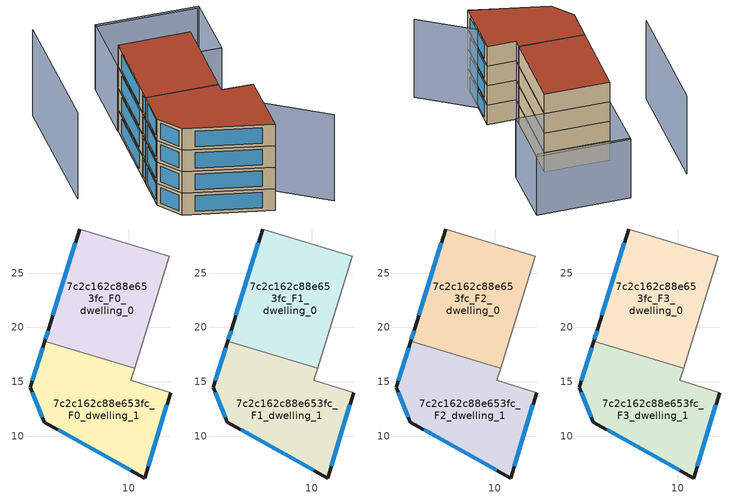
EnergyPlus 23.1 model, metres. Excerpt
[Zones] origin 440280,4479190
7c2c162c88e653fc_F0_dwelling_0
 floor ground (EU_floor_Construction): 13.77,26.57 10.55,16.22 2.29,18.74 2.63,19.86 5.51,29.06 z0
 wall outside (EU_wall_Construction): 5.51,29.06 2.63,19.86 2.29,18.74 z0:3
 wall adiabatic (EU_wall_Construction): 10.55,16.22 13.77,26.57 5.51,29.06 z0:3
 wall to 7c2c162c88e653fc_F0_dwelling_1 (EU_wall_Construction): 2.29,18.74 10.55,16.22 z0:3
 window (EU_Window_Construction): 2.58,19.7 2.33,18.89 / 5.11,27.78 3.03,21.14 z0.42:2.58
7c2c162c88e653fc_F0_dwelling_1
 floor ground (EU_floor_Construction): 10.55,16.22 10.21,15.12 13.86,13.99 11.48,6.13 2.22,11.27 0.97,14.49 2.29,18.74 z0
 wall outside (EU_wall_Construction): 2.29,18.74 0.97,14.49 2.22,11.27 11.48,6.13 13.86,13.99 z0:3
 wall adiabatic (EU_wall_Construction): 13.86,13.99 10.21,15.12 10.55,16.22 z0:3
 window (EU_Window_Construction): 3.51,10.56 10.19,6.85 / 1.15,14.04 2.05,11.72 / 2.1,18.15 1.15,15.08 / 11.81,7.22 13.53,12.9 z0.42:2.58
7c2c162c88e653fc_F1_dwelling_0
 floor to 7c2c162c88e653fc_F0_dwelling_0 (EU_floor_Construction): 13.77,26.57 10.55,16.22 2.29,18.74 2.63,19.86 5.5,29.06 z3
 wall outside (EU_wall_Construction): 5.51,29.06 2.63,19.86 2.29,18.74 z3:6
 wall adiabatic (EU_wall_Construction): 10.55,16.22 13.77,26.57 5.51,29.06 z3:6
 wall to 7c2c162c88e653fc_F1_dwelling_1 (EU_wall_Construction): 2.29,18.74 10.55,16.22 z3:6
 window (EU_Window_Construction): 2.58,19.7 2.33,18.89 / 5.11,27.78 3.03,21.14 z3.42:5.58
7c2c162c88e653fc_F1_dwelling_1
 floor to 7c2c162c88e653fc_F0_dwelling_1 (EU_floor_Construction): 10.55,16.22 10.21,15.12 13.86,13.99 11.48,6.13 2.22,11.27 0.97,14.49 2.29,18.74 z3
 wall outside (EU_wall_Construction): 2.29,18.74 0.97,14.49 2.22,11.27 11.48,6.13 13.86,13.99 z3:6
 wall adiabatic (EU_wall_Construction): 13.86,13.99 10.21,15.12 10.55,16.22 z3:6
 window (EU_Window_Construction): 3.51,10.56 10.19,6.85 / 1.15,14.04 2.05,11.72 / 2.1,18.15 1.15,15.08 / 11.81,7.22 13.53,12.9 z3.42:5.58
7c2c162c88e653fc_F2_dwelling_0
 floor to 7c2c162c88e653fc_F1_dwelling_0 (EU_floor_Construction): 13.77,26.57 10.55,16.22 2.29,18.74 2.63,19.86 5.5,29.06 z6
 wall outside (EU_wall_Construction): 5.51,29.06 2.63,19.86 2.29,18.74 z6:9
 wall adiabatic (EU_wall_Construction): 10.55,16.22 13.77,26.57 5.51,29.06 z6:9
 wall to 7c2c162c88e653fc_F2_dwelling_1 (EU_wall_Construction): 2.29,18.74 10.55,16.22 z6:9
 window (EU_Window_Construction): 2.58,19.7 2.33,18.89 / 5.11,27.78 3.03,21.14 z6.42:8.58
7c2c162c88e653fc_F2_dwelling_1
 floor to 7c2c162c88e653fc_F1_dwelling_1 (EU_floor_Construction): 10.55,16.22 10.21,15.12 13.86,13.99 11.48,6.13 2.22,11.27 0.97,14.49 2.29,18.74 z6
 wall outside (EU_wall_Construction): 2.29,18.74 0.97,14.49 2.22,11.27 11.48,6.13 13.86,13.99 z6:9
 wall adiabatic (EU_wall_Construction): 13.86,13.99 10.21,15.12 10.55,16.22 z6:9
 window (EU_Window_Construction): 3.51,10.56 10.19,6.85 / 1.15,14.04 2.05,11.72 / 2.1,18.15 1.15,15.08 / 11.81,7.22 13.53,12.9 z6.42:8.58
7c2c162c88e653fc_F3_dwelling_0
 floor to 7c2c162c88e653fc_F2_dwelling_0 (EU_floor_Construction): 13.77,26.57 10.55,16.22 2.29,18.74 2.63,19.86 5.5,29.06 z9
 wall outside (EU_wall_Construction): 5.51,29.06 2.63,19.86 2.29,18.74 z9:12
 wall adiabatic (EU_wall_Construction): 10.55,16.22 13.77,26.57 5.51,29.06 z9:12
 wall to 7c2c162c88e653fc_F3_dwelling_1 (EU_wall_Construction): 2.29,18.74 10.55,16.22 z9:12
 window (EU_Window_Construction): 2.58,19.7 2.33,18.89 / 5.11,27.78 3.03,21.14 z9.42:11.58
 roof outside (EU_roof_Construction): 10.55,16.22 13.77,26.57 5.51,29.06 2.63,19.86 2.29,18.74 z12
7c2c162c88e653fc_F3_dwelling_1
 floor to 7c2c162c88e653fc_F2_dwelling_1 (EU_floor_Construction): 10.55,16.22 10.21,15.12 13.86,13.99 11.48,6.13 2.22,11.27 0.97,14.49 2.29,18.74 z9
 wall outside (EU_wall_Construction): 2.29,18.74 0.97,14.49 2.22,11.27 11.48,6.13 13.86,13.99 z9:12
 wall adiabatic (EU_wall_Construction): 13.86,13.99 10.21,15.12 10.55,16.22 z9:12
 window (EU_Window_Construction): 3.51,10.56 10.19,6.85 / 1.15,14.04 2.05,11.72 / 2.1,18.15 1.15,15.08 / 11.81,7.22 13.53,12.9 z9.42:11.58
 roof outside (EU_roof_Construction): 11.48,6.13 13.86,13.99 10.21,15.12 10.55,16.22 2.29,18.74 0.97,14.49 2.22,11.27 z12
shading: 18.07,3.88 4.16,20.63 / -0.81,37.01 -5.83,20.61 z0:12; 19.41,33.42 7.94,36.98 / 17.34,25.5 5.49,29.06 / 5.49,29.06 7.96,37.3 / 7.96,37.3 19.82,33.73 / 19.82,33.73 17.34,25.5 z0:9
[Building]
EU S2 Campaign: North Axis=0; Terrain=City; Solar Distribution=FullExterior
[Site:Location]
Madrid: Latitude=40.5; Longitude=-3.5; Time Zone=1; Elevation=609
[SizingPeriod:WeatherFileDays]
AnnualSizingPeriod: Begin Month=1; Begin Day of Month=1; End Month=12; End Day of Month=31; Day of Week for Start Day=Monday; Use Weather File Daylight Saving Period=No; Use Weather File Rain and Snow Indicators=No
[MATERIAL]
EU_InternalMass_Material: Roughness=MediumRough; Thickness=0.1; Conductivity=1; Density=1800; Specific Heat=900; Thermal Absorptance=0.9; Solar Absorptance=0.7; Visible Absorptance=0.7
[MATERIAL:NOMASS] Roughness=MediumRough; Thermal Absorptance=0.9; Solar Absorptance=0.7; Visible Absorptance=0.7
Name | Thermal Resistance
EU_wall_NoMass | 1.60022
EU_roof_NoMass | 1.57597
EU_floor_NoMass | 0.470652
[WINDOWMATERIAL:SIMPLEGLAZINGSYSTEM]
EU_Window_SimpleGlazing: UFactor=3.28802; Solar Heat Gain Coefficient=0.85; Visible Transmittance=0.85
[CONSTRUCTION]
EU_wall_Construction: EU_wall_NoMass
EU_roof_Construction: EU_roof_NoMass
EU_floor_Construction: EU_floor_NoMass
EU_InternalMass_Construction: EU_InternalMass_Material
EU_Window_Construction: EU_Window_SimpleGlazing
[ZONE] Type=1; Multiplier=1; Ceiling Height=autocalculate; Floor Area=autocalculate; Part of Total Floor Area=Yes
Name | Volume
7c2c162c88e653fc_F0_dwelling_0; 7c2c162c88e653fc_F1_dwelling_0; 7c2c162c88e653fc_F2_dwelling_0; 7c2c162c88e653fc_F3_dwelling_0 | 280.434
7c2c162c88e653fc_F0_dwelling_1; 7c2c162c88e653fc_F1_dwelling_1; 7c2c162c88e653fc_F2_dwelling_1; 7c2c162c88e653fc_F3_dwelling_1 | 280.458
[INTERNALMASS] Construction=EU_InternalMass_Construction
Name | Zone or ZoneList | Surface Area
7c2c162c88e653fc_F0_dwelling_0_EU_InternalMass | 7c2c162c88e653fc_F0_dwelling_0 | 93.4781
7c2c162c88e653fc_F0_dwelling_1_EU_InternalMass | 7c2c162c88e653fc_F0_dwelling_1 | 93.4859
7c2c162c88e653fc_F1_dwelling_0_EU_InternalMass | 7c2c162c88e653fc_F1_dwelling_0 | 93.4781
7c2c162c88e653fc_F1_dwelling_1_EU_InternalMass | 7c2c162c88e653fc_F1_dwelling_1 | 93.4859
7c2c162c88e653fc_F2_dwelling_0_EU_InternalMass | 7c2c162c88e653fc_F2_dwelling_0 | 93.4781
7c2c162c88e653fc_F2_dwelling_1_EU_InternalMass | 7c2c162c88e653fc_F2_dwelling_1 | 93.4859
7c2c162c88e653fc_F3_dwelling_0_EU_InternalMass | 7c2c162c88e653fc_F3_dwelling_0 | 93.4781
7c2c162c88e653fc_F3_dwelling_1_EU_InternalMass | 7c2c162c88e653fc_F3_dwelling_1 | 93.4859
[OTHEREQUIPMENT] Fuel Type=Electricity; Design Level Calculation Method=Watts/Area; Power per Zone Floor Area=1; Fraction Latent=0; Fraction Radiant=0; Fraction Lost=0; Carbon Dioxide Generation Rate=0; EndUse Subcategory=EU_Step8_InternalGains
Name | Zone or ZoneList or Space or SpaceList | Schedule
EU_Step8_InternalGain_7c2c162c88e653fc_F0_dwelling_0_f000 | 7c2c162c88e653fc_F0_dwelling_0 | EU_Step8_GainSchedule_7c2c162c88e653fc_F0_dwelling_0_f000
EU_Step8_InternalGain_7c2c162c88e653fc_F0_dwelling_1_f000 | 7c2c162c88e653fc_F0_dwelling_1 | EU_Step8_GainSchedule_7c2c162c88e653fc_F0_dwelling_1_f000
EU_Step8_InternalGain_7c2c162c88e653fc_F1_dwelling_0_f000 | 7c2c162c88e653fc_F1_dwelling_0 | EU_Step8_GainSchedule_7c2c162c88e653fc_F1_dwelling_0_f000
EU_Step8_InternalGain_7c2c162c88e653fc_F1_dwelling_1_f000 | 7c2c162c88e653fc_F1_dwelling_1 | EU_Step8_GainSchedule_7c2c162c88e653fc_F1_dwelling_1_f000
EU_Step8_InternalGain_7c2c162c88e653fc_F2_dwelling_0_f000 | 7c2c162c88e653fc_F2_dwelling_0 | EU_Step8_GainSchedule_7c2c162c88e653fc_F2_dwelling_0_f000
EU_Step8_InternalGain_7c2c162c88e653fc_F2_dwelling_1_f000 | 7c2c162c88e653fc_F2_dwelling_1 | EU_Step8_GainSchedule_7c2c162c88e653fc_F2_dwelling_1_f000
EU_Step8_InternalGain_7c2c162c88e653fc_F3_dwelling_0_f000 | 7c2c162c88e653fc_F3_dwelling_0 | EU_Step8_GainSchedule_7c2c162c88e653fc_F3_dwelling_0_f000
EU_Step8_InternalGain_7c2c162c88e653fc_F3_dwelling_1_f000 | 7c2c162c88e653fc_F3_dwelling_1 | EU_Step8_GainSchedule_7c2c162c88e653fc_F3_dwelling_1_f000
[ZONEVENTILATION:DESIGNFLOWRATE] Schedule=EU_AlwaysOn; Design Flow Rate Calculation Method=AirChanges/Hour; Air Changes per Hour=0.480704; Ventilation Type=Natural; Fan Pressure Rise=0; Fan Total Efficiency=1; Constant Term Coefficient=1; Temperature Term Coefficient=0; Velocity Term Coefficient=0; Velocity Squared Term Coefficient=0; Minimum Indoor Temperature=-100; Maximum Indoor Temperature=100; Delta Temperature=-100; Minimum Outdoor Temperature=-100; Maximum Outdoor Temperature=100; Maximum Wind Speed=40
Name | Zone or ZoneList or Space or SpaceList
EU_ConstantAir_7c2c162c88e653fc_F0_dwelling_0 | 7c2c162c88e653fc_F0_dwelling_0
EU_ConstantAir_7c2c162c88e653fc_F0_dwelling_1 | 7c2c162c88e653fc_F0_dwelling_1
EU_ConstantAir_7c2c162c88e653fc_F1_dwelling_0 | 7c2c162c88e653fc_F1_dwelling_0
EU_ConstantAir_7c2c162c88e653fc_F1_dwelling_1 | 7c2c162c88e653fc_F1_dwelling_1
EU_ConstantAir_7c2c162c88e653fc_F2_dwelling_0 | 7c2c162c88e653fc_F2_dwelling_0
EU_ConstantAir_7c2c162c88e653fc_F2_dwelling_1 | 7c2c162c88e653fc_F2_dwelling_1
EU_ConstantAir_7c2c162c88e653fc_F3_dwelling_0 | 7c2c162c88e653fc_F3_dwelling_0
EU_ConstantAir_7c2c162c88e653fc_F3_dwelling_1 | 7c2c162c88e653fc_F3_dwelling_1
[HVACTEMPLATE:THERMOSTAT] Constant Heating Setpoint=20; Constant Cooling Setpoint=50
EU_HeatOnly_7c2c162c88e653fc_F0_dwelling_0; EU_HeatOnly_7c2c162c88e653fc_F0_dwelling_1; EU_HeatOnly_7c2c162c88e653fc_F1_dwelling_0; EU_HeatOnly_7c2c162c88e653fc_F1_dwelling_1; EU_HeatOnly_7c2c162c88e653fc_F2_dwelling_0; EU_HeatOnly_7c2c162c88e653fc_F2_dwelling_1; EU_HeatOnly_7c2c162c88e653fc_F3_dwelling_0; EU_HeatOnly_7c2c162c88e653fc_F3_dwelling_1
[HVACTEMPLATE:ZONE:IDEALLOADSAIRSYSTEM] System Availability Schedule=EU_AlwaysOn; Maximum Heating Supply Air Temperature=50; Minimum Cooling Supply Air Temperature=13; Maximum Heating Supply Air Humidity Ratio=0.0156; Minimum Cooling Supply Air Humidity Ratio=0.0077; Heating Limit=NoLimit; Cooling Limit=NoLimit; Heating Availability Schedule=EU_AlwaysOn; Cooling Availability Schedule=EU_CoolingOff; Dehumidification Control Type=ConstantSensibleHeatRatio; Cooling Sensible Heat Ratio=0.7; Dehumidification Setpoint=60; Humidification Control Type=None; Humidification Setpoint=30; Outdoor Air Method=None; Outdoor Air Flow Rate per Person=0.00944; Outdoor Air Flow Rate per Zone Floor Area=0; Outdoor Air Flow Rate per Zone=0; Demand Controlled Ventilation Type=None; Outdoor Air Economizer Type=NoEconomizer; Heat Recovery Type=None; Sensible Heat Recovery Effectiveness=0.7; Latent Heat Recovery Effectiveness=0.65
Name | Template Thermostat
7c2c162c88e653fc_F0_dwelling_0 | EU_HeatOnly_7c2c162c88e653fc_F0_dwelling_0
7c2c162c88e653fc_F0_dwelling_1 | EU_HeatOnly_7c2c162c88e653fc_F0_dwelling_1
7c2c162c88e653fc_F1_dwelling_0 | EU_HeatOnly_7c2c162c88e653fc_F1_dwelling_0
7c2c162c88e653fc_F1_dwelling_1 | EU_HeatOnly_7c2c162c88e653fc_F1_dwelling_1
7c2c162c88e653fc_F2_dwelling_0 | EU_HeatOnly_7c2c162c88e653fc_F2_dwelling_0
7c2c162c88e653fc_F2_dwelling_1 | EU_HeatOnly_7c2c162c88e653fc_F2_dwelling_1
7c2c162c88e653fc_F3_dwelling_0 | EU_HeatOnly_7c2c162c88e653fc_F3_dwelling_0
7c2c162c88e653fc_F3_dwelling_1 | EU_HeatOnly_7c2c162c88e653fc_F3_dwelling_1
[SIZING:ZONE] Zone Cooling Design Supply Air Temperature Input Method=SupplyAirTemperature; Zone Cooling Design Supply Air Temperature=13; Zone Heating Design Supply Air Temperature Input Method=SupplyAirTemperature; Zone Heating Design Supply Air Temperature=50; Zone Cooling Design Supply Air Humidity Ratio=0.008; Zone Heating Design Supply Air Humidity Ratio=0.008; Cooling Design Air Flow Method=DesignDay; Cooling Design Air Flow Rate=0; Cooling Minimum Air Flow per Zone Floor Area=0.000762; Cooling Minimum Air Flow=0; Cooling Minimum Air Flow Fraction=0.2; Heating Design Air Flow Method=DesignDay; Heating Design Air Flow Rate=0; Heating Maximum Air Flow per Zone Floor Area=0.002032; Heating Maximum Air Flow=0.141576; Heating Maximum Air Flow Fraction=0.3; Account for Dedicated Outdoor Air System=No; Dedicated Outdoor Air System Control Strategy=NeutralSupplyAir; Dedicated Outdoor Air Low Setpoint Temperature for Design=autosize; Dedicated Outdoor Air High Setpoint Temperature for Design=autosize; Zone Load Sizing Method=Sensible Load Only No Latent Load; Zone Latent Cooling Design Supply Air Humidity Ratio Input Method=HumidityRatioDifference; Zone Cooling Design Supply Air Humidity Ratio Difference=0.005; Zone Latent Heating Design Supply Air Humidity Ratio Input Method=HumidityRatioDifference; Zone Humidification Design Supply Air Humidity Ratio Difference=0.005
7c2c162c88e653fc_F0_dwelling_0; 7c2c162c88e653fc_F0_dwelling_1; 7c2c162c88e653fc_F1_dwelling_0; 7c2c162c88e653fc_F1_dwelling_1; 7c2c162c88e653fc_F2_dwelling_0; 7c2c162c88e653fc_F2_dwelling_1; 7c2c162c88e653fc_F3_dwelling_0; 7c2c162c88e653fc_F3_dwelling_1
[SCHEDULE:CONSTANT]
Name | Hourly Value
EU_AlwaysOn | 1
EU_CoolingOff | 0
[SCHEDULE:FILE] Column Number=1; Rows to Skip at Top=0; Number of Hours of Data=8760; Column Separator=Comma; Interpolate to Timestep=No; Minutes per Item=60; Adjust Schedule for Daylight Savings=Yes
Name | File
EU_Step8_GainSchedule_7c2c162c88e653fc_F0_dwelling_0_f000 | ../../schedules/7c2c162c88e653fc/7c2c162c88e653fc_F0_dwelling_0_f000_gain.csv
EU_Step8_GainSchedule_7c2c162c88e653fc_F0_dwelling_1_f000 | ../../schedules/7c2c162c88e653fc/7c2c162c88e653fc_F0_dwelling_1_f000_gain.csv
EU_Step8_GainSchedule_7c2c162c88e653fc_F1_dwelling_0_f000 | ../../schedules/7c2c162c88e653fc/7c2c162c88e653fc_F1_dwelling_0_f000_gain.csv
EU_Step8_GainSchedule_7c2c162c88e653fc_F1_dwelling_1_f000 | ../../schedules/7c2c162c88e653fc/7c2c162c88e653fc_F1_dwelling_1_f000_gain.csv
EU_Step8_GainSchedule_7c2c162c88e653fc_F2_dwelling_0_f000 | ../../schedules/7c2c162c88e653fc/7c2c162c88e653fc_F2_dwelling_0_f000_gain.csv
EU_Step8_GainSchedule_7c2c162c88e653fc_F2_dwelling_1_f000 | ../../schedules/7c2c162c88e653fc/7c2c162c88e653fc_F2_dwelling_1_f000_gain.csv
EU_Step8_GainSchedule_7c2c162c88e653fc_F3_dwelling_0_f000 | ../../schedules/7c2c162c88e653fc/7c2c162c88e653fc_F3_dwelling_0_f000_gain.csv
EU_Step8_GainSchedule_7c2c162c88e653fc_F3_dwelling_1_f000 | ../../schedules/7c2c162c88e653fc/7c2c162c88e653fc_F3_dwelling_1_f000_gain.csv
